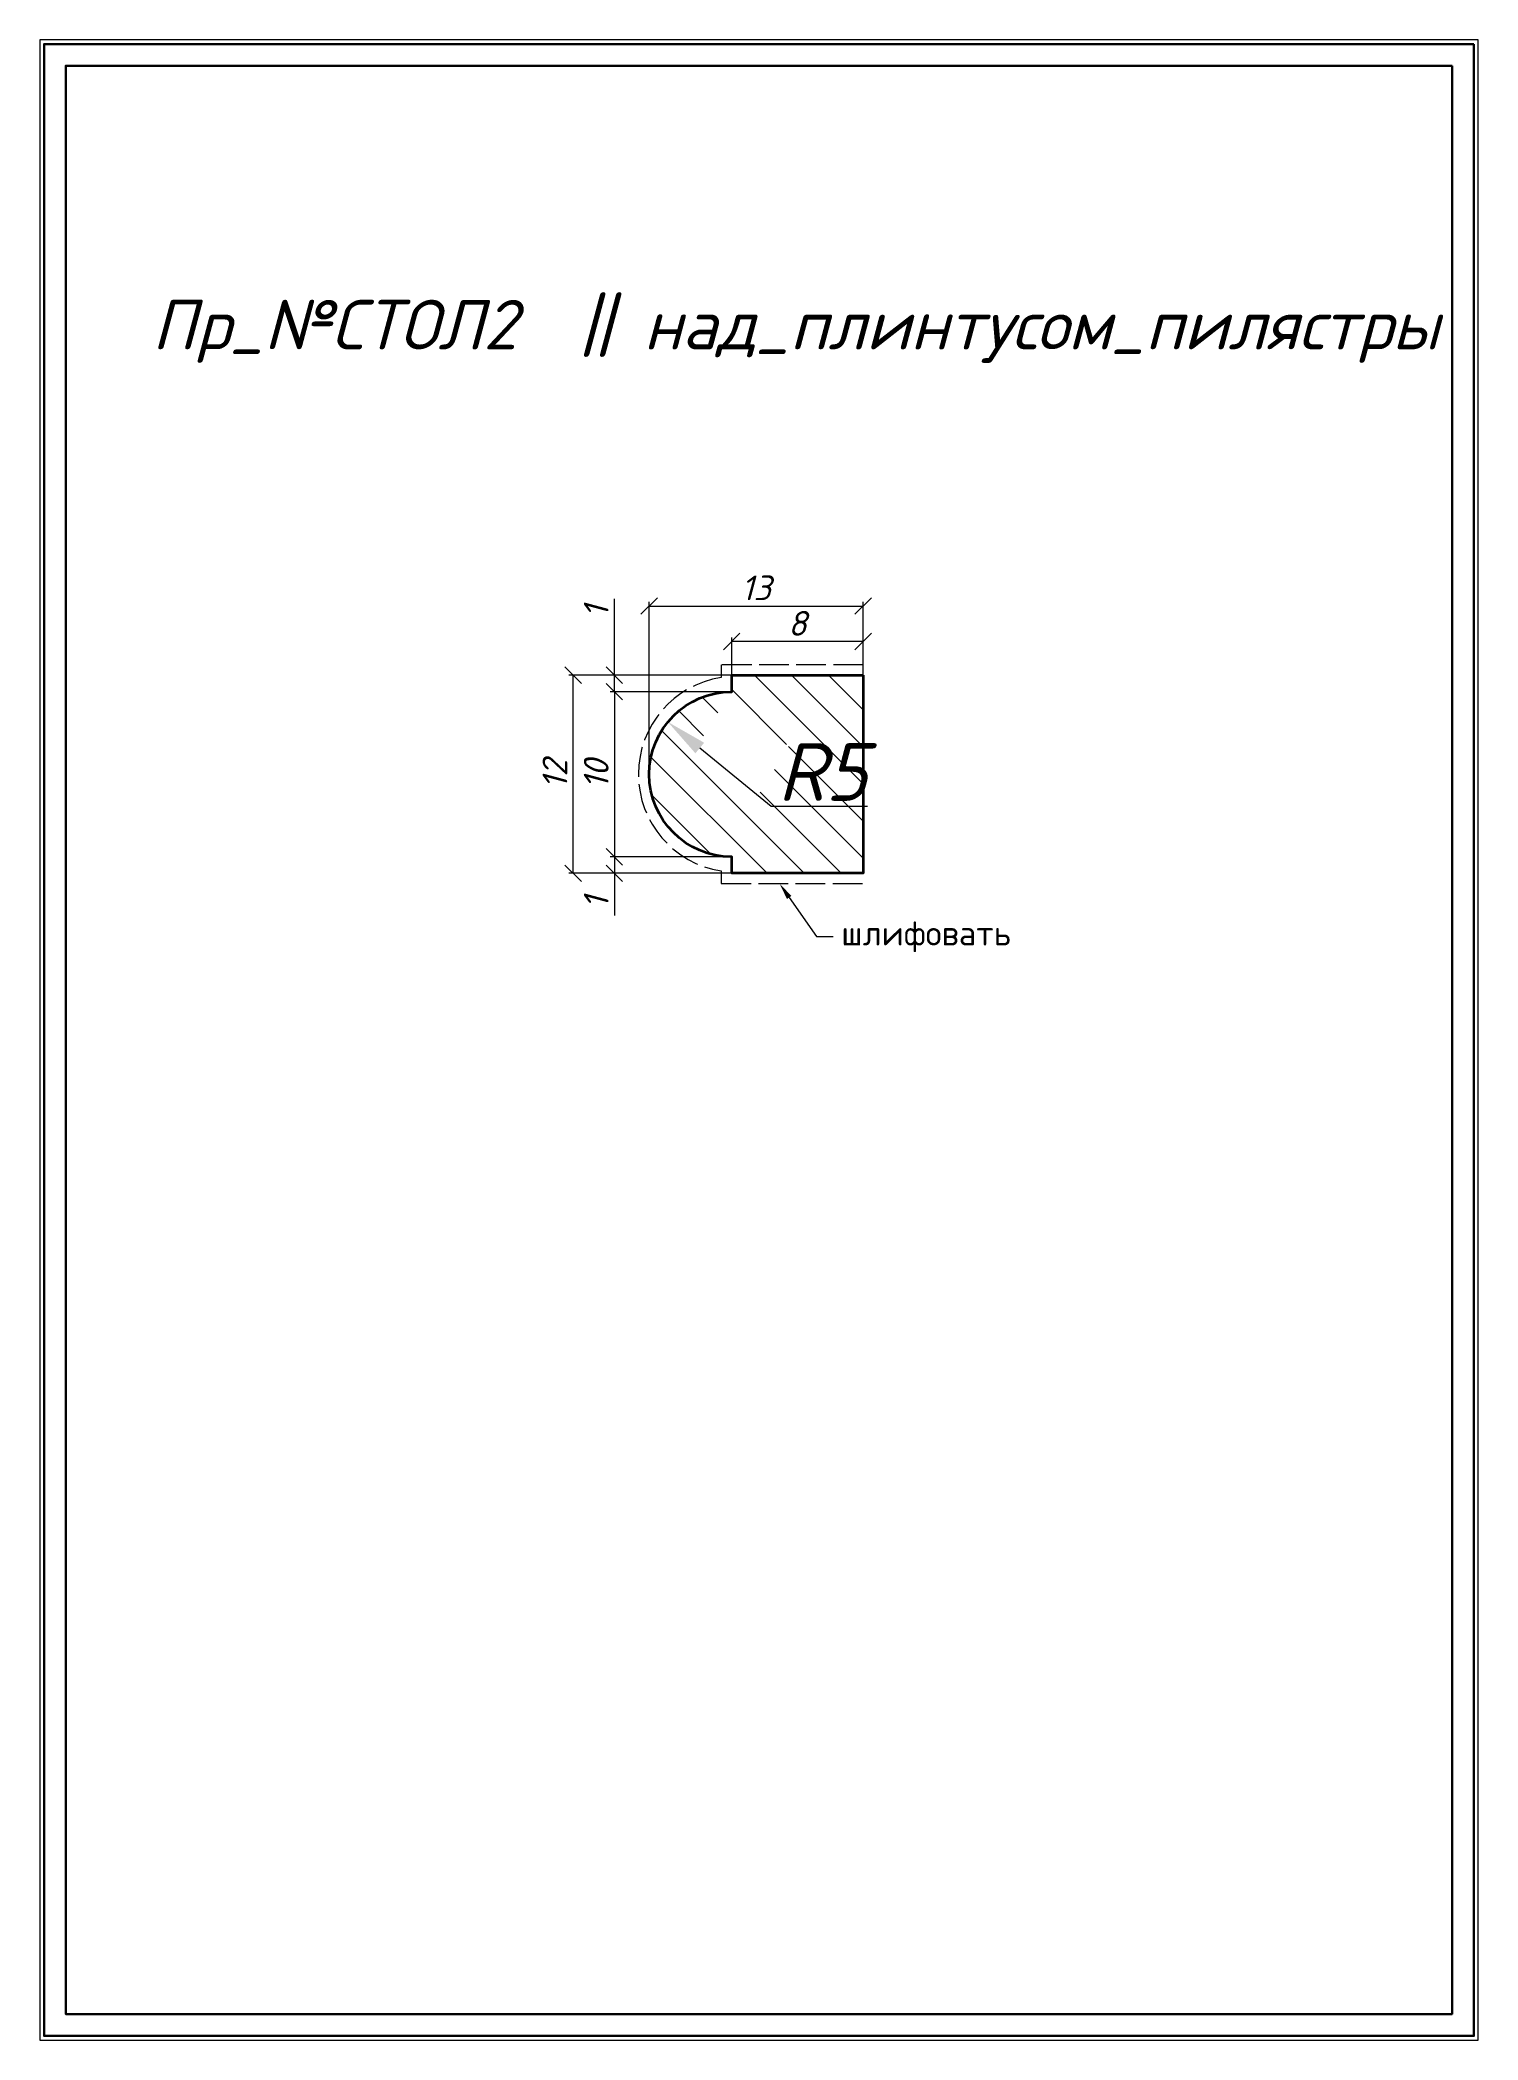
# Model space of a CAD drawing. Header units: millimetres. Extents: x 11464 to 11552, y -256 to -135.
import ezdxf
from ezdxf import colors
from ezdxf.entities.mleader import LeaderData, LeaderLine
from ezdxf.math import Vec2, Vec3

# ---------------------------------------------------------------- set-up
doc = ezdxf.new("R2010")
doc.units = ezdxf.units.MM
doc.linetypes.add('ACAD_ISO02W100', pattern=[15, 12, -3])
doc.layers.get('0').update_dxf_attribs({"lineweight": 13})
for name, color, linetype, lineweight in [('профили', 1, 'Continuous', 35), ('служебный слой ЛИНИИ ПУНКТИРНЫЕ', 7, 'ACAD_ISO02W100', 13), ('служебный слой НАДПИСИ', 7, 'Continuous', 13), ('служебный слой РАЗМЕРЫ', 7, 'Continuous', 9), ('служебный слой ШТАМП', 7, 'Continuous', 30), ('служебный слой ШТРИХОВКА', 7, 'Continuous', 5)]:
    doc.layers.add(name, color=color, linetype=linetype, lineweight=lineweight)
doc.styles.add('ЕСКД', font='isocpeur.ttf', dxfattribs={"oblique": 15})
doc.styles.add('ЕСКД штамп_текст', font='isocpeur.ttf')
doc.dimstyles.new('ЕСКД', dxfattribs={"dimtxt": 3.5, "dimasz": 2.5, "dimexe": 0.25, "dimexo": 0, "dimgap": 0.35, "dimtad": 1, "dimdec": 1, "dimzin": 9, "dimtxsty": 'ЕСКД', "dimblk": 'OBLIQUE', "dimcen": 0, "dimclrd": 256, "dimclre": 256, "dimclrt": 256, "dimadec": 1, "dimazin": 0, "dimtfac": 1, "dimtdec": 1, "dimtmove": 0, "dimatfit": 3, "dimldrblk": 'DOTSMALL', "dimfxl": 1, "dimlwd": -1, "dimlwe": -1, "dimarcsym": 0})
doc.dimstyles.new('ЕСКД$4', dxfattribs={"dimtxt": 3.5, "dimasz": 2.5, "dimexe": 0.25, "dimexo": 0, "dimgap": 0.35, "dimtad": 1, "dimtoh": 1, "dimdec": 1, "dimzin": 9, "dimtxsty": 'ЕСКД', "dimblk1": 'OBLIQUE', "dimsah": 1, "dimcen": 0, "dimse1": 1, "dimclrd": 256, "dimclre": 256, "dimclrt": 256, "dimadec": 1, "dimazin": 0, "dimtfac": 1, "dimtdec": 1, "dimtofl": 0, "dimtmove": 0, "dimatfit": 3, "dimldrblk": 'DOTSMALL', "dimfxl": 1, "dimlwd": -1, "dimlwe": -1, "dimarcsym": 2})

# ---------------------------------------------------------------- blocks, each defined once
blk = doc.blocks.new('*D9')
at = {"layer": 'Defpoints', "color": 0, "transparency": 16777216}
for p in [(11502.46, -176.55), (11506.33, -179.72)]:
    blk.add_point(p, dxfattribs=at)
at = {"layer": 'служебный слой РАЗМЕРЫ', "transparency": 16777216}
for p, q in [((11508.72, -181.68), (11504.4, -178.13)), ((11514.56, -181.68), (11508.72, -181.68))]:
    blk.add_line(p, q, dxfattribs=at)
blk.add_solid([(11504.66, -177.81), (11504.13, -178.45), (11502.46, -176.55)], dxfattribs=at)
at = {"layer": 'служебный слой РАЗМЕРЫ', "transparency": 16777216, "insert": (11511.82, -179.58), "char_height": 3.5, "attachment_point": 5, "style": 'ЕСКД'}
blk.add_mtext('R5', dxfattribs=at)
blk = doc.blocks.new('_DotSmall')
at = {"color": 0, "linetype": 'ByBlock', "lineweight": -3, "const_width": 0.5}
blk.add_lwpolyline([(-0.0625, 0, 1), (0.0625, 0, 1)], format="xyb", close=True, dxfattribs=at)
blk = doc.blocks.new('_OBLIQUE')
at = {"color": 0, "linetype": 'ByBlock'}
blk.add_line((-0.5, -0.5), (0.5, 0.5), dxfattribs=at)
blk = doc.blocks.new('*D7')
at = {"layer": 'Defpoints', "color": 0, "transparency": 16777216}
for p in [(11506.33, -171.68), (11506.33, -173.72), (11514.29, -173.72)]:
    blk.add_point(p, dxfattribs=at)
at = {"layer": 'служебный слой РАЗМЕРЫ', "transparency": 16777216}
for p, q in [((11506.33, -173.72), (11506.33, -171.43)), ((11514.29, -171.68), (11506.33, -171.68)), ((11514.29, -173.72), (11514.29, -171.43))]:
    blk.add_line(p, q, dxfattribs=at)
at = {"layer": 'служебный слой РАЗМЕРЫ', "transparency": 16777216, "rotation": 180}
blk.add_blockref('_OBLIQUE', (11506.33, -171.68), dxfattribs=at)
at = {"layer": 'служебный слой РАЗМЕРЫ', "transparency": 16777216}
blk.add_blockref('_OBLIQUE', (11514.29, -171.68), dxfattribs=at)
at = {"layer": 'служебный слой РАЗМЕРЫ', "transparency": 16777216, "insert": (11510.31, -170.58), "char_height": 1.5, "attachment_point": 5, "style": 'ЕСКД'}
blk.add_mtext('8', dxfattribs=at)
blk = doc.blocks.new('*D5')
at = {"layer": 'Defpoints', "color": 0, "transparency": 16777216}
for p in [(11506.33, -184.72), (11499.22, -185.72), (11506.33, -185.72)]:
    blk.add_point(p, dxfattribs=at)
at = {"layer": 'служебный слой РАЗМЕРЫ', "transparency": 16777216}
for p, q in [((11506.33, -184.72), (11498.97, -184.72)), ((11499.22, -184.72), (11499.22, -185.72)), ((11506.33, -185.72), (11498.97, -185.72)), ((11499.22, -185.72), (11499.22, -188.27))]:
    blk.add_line(p, q, dxfattribs=at)
for p, rotation in [((11499.22, -184.72), 90), ((11499.22, -185.72), 270)]:
    blk.add_blockref('_OBLIQUE', p, dxfattribs=dict(at, rotation=rotation))
at = {"layer": 'служебный слой РАЗМЕРЫ', "transparency": 16777216, "insert": (11498.12, -187.49), "char_height": 1.5, "attachment_point": 5, "rotation": 90, "style": 'ЕСКД'}
blk.add_mtext('1', dxfattribs=at)
blk = doc.blocks.new('*D4')
at = {"layer": 'Defpoints', "color": 0, "transparency": 16777216}
for p in [(11506.33, -174.72), (11499.22, -184.72), (11506.33, -184.72)]:
    blk.add_point(p, dxfattribs=at)
at = {"layer": 'служебный слой РАЗМЕРЫ', "transparency": 16777216}
for p, q in [((11506.33, -174.72), (11498.97, -174.72)), ((11499.22, -174.72), (11499.22, -184.72)), ((11506.33, -184.72), (11498.97, -184.72))]:
    blk.add_line(p, q, dxfattribs=at)
for p, rotation in [((11499.22, -174.72), 90), ((11499.22, -184.72), 270)]:
    blk.add_blockref('_OBLIQUE', p, dxfattribs=dict(at, rotation=rotation))
at = {"layer": 'служебный слой РАЗМЕРЫ', "transparency": 16777216, "insert": (11498.12, -179.72), "char_height": 1.5, "attachment_point": 5, "rotation": 90, "style": 'ЕСКД'}
blk.add_mtext('10', dxfattribs=at)
blk = doc.blocks.new('*D3')
at = {"layer": 'Defpoints', "color": 0, "transparency": 16777216}
for p in [(11506.33, -173.72), (11499.22, -174.72), (11506.33, -174.72)]:
    blk.add_point(p, dxfattribs=at)
at = {"layer": 'служебный слой РАЗМЕРЫ', "transparency": 16777216}
for p, q in [((11499.22, -173.72), (11499.22, -169.1)), ((11506.33, -173.72), (11498.97, -173.72)), ((11499.22, -174.72), (11499.22, -173.72)), ((11506.33, -174.72), (11498.97, -174.72))]:
    blk.add_line(p, q, dxfattribs=at)
for p, rotation in [((11499.22, -173.72), 90), ((11499.22, -174.72), 270)]:
    blk.add_blockref('_OBLIQUE', p, dxfattribs=dict(at, rotation=rotation))
at = {"layer": 'служебный слой РАЗМЕРЫ', "transparency": 16777216, "insert": (11498.12, -169.87), "char_height": 1.5, "attachment_point": 5, "rotation": 90, "style": 'ЕСКД'}
blk.add_mtext('1', dxfattribs=at)

msp = doc.modelspace()

# ---------------------------------------------------------------- hatches: boundary and pattern name
at = {"layer": 'служебный слой ШТРИХОВКА'}
h = msp.add_hatch(dxfattribs=at)
h.set_pattern_fill('ANSI31', color=256, scale=0.5, angle=90, style=0)
h.set_pattern_definition([(135, (9085.3393, -131.1282), (-1.122532, -1.122532), [])])
edge = h.paths.add_edge_path()
edge.add_line((11506.33, -184.72), (11506.33, -185.72))
edge.add_line((11506.33, -185.72), (11514.29, -185.72))
edge.add_line((11514.29, -185.72), (11514.29, -173.72))
edge.add_line((11514.29, -173.72), (11506.33, -173.72))
edge.add_line((11506.33, -173.72), (11506.33, -174.72))
edge.add_arc((11506.32, -179.72), 5, 89.8532, 270.1468)
h.paths.add_polyline_path([(11503.89, -178.58), (11507.9, -181.07), (11509.8, -178.01), (11505.78, -175.52)], flags=16)

# ---------------------------------------------------------------- linework, layer by layer
at = {"layer": 'профили'}
msp.add_lwpolyline([(11514.29, -173.72), (11514.29, -185.72), (11506.33, -185.72), (11506.33, -184.72, -1), (11506.33, -174.72), (11506.33, -173.72), (11514.29, -173.72)], format="xyb", close=True, dxfattribs=at)
at = {"layer": 'служебный слой ЛИНИИ ПУНКТИРНЫЕ', "ltscale": 0.15}
msp.add_lwpolyline([(11514.29, -173.09), (11505.7, -173.09), (11505.7, -173.86, 0.857893), (11505.7, -185.57), (11505.7, -186.34), (11514.29, -186.34)], format="xyb", dxfattribs=at)
at = {"layer": 'служебный слой ШТАМП', "color": 6, "lineweight": 5, "ltscale": 100}
msp.add_lwpolyline([(11551.55, -135.25), (11464.42, -135.25), (11464.42, -256.38), (11551.55, -256.38)], close=True, dxfattribs=at)
at = {"layer": 'служебный слой ШТАМП', "ltscale": 100}
for points in [[(11551.3, -135.5), (11464.67, -135.5), (11464.67, -256.13), (11551.3, -256.13)], [(11549.98, -136.81), (11465.98, -136.81), (11465.98, -254.81), (11549.98, -254.81)]]:
    msp.add_lwpolyline(points, close=True, dxfattribs=at)

# ---------------------------------------------------------------- texts
at = {"layer": 'служебный слой НАДПИСИ', "style": 'ЕСКД', "oblique": 15}
msp.add_text('Пр_№СТОЛ2  || над_плинтусом_пилястры', height=3, dxfattribs=at).set_placement((11471.2, -153.99))

# ---------------------------------------------------------------- dimensions: what is measured, and where the dimension line sits
at = {"layer": 'служебный слой РАЗМЕРЫ'}
msp.add_linear_dim(base=(11514.29, -169.53), p1=(11501.33, -179.72), p2=(11514.29, -173.72), dimstyle='ЕСКД', override={"dimtxt": 1.5, "dimasz": 1}, dxfattribs=at).render()
dim = msp.add_linear_dim(base=(11499.22, -174.72), p1=(11506.33, -173.72), p2=(11506.33, -174.72), angle=90, dimstyle='ЕСКД', override={"dimtxt": 1.5, "dimasz": 1}, dxfattribs=at)
dim.commit()
dim.dimension.update_dxf_attribs({"geometry": '*D3', "text_midpoint": (11499.22, -169.87), "dimtype": 128})
dim = msp.add_linear_dim(base=(11506.33, -171.68), p1=(11514.29, -173.72), p2=(11506.33, -173.72), dimstyle='ЕСКД', override={"dimtxt": 1.5, "dimasz": 1}, dxfattribs=at)
dim.commit()
dim.dimension.update_dxf_attribs({"geometry": '*D7', "text_midpoint": (11510.31, -170.58)})
msp.add_linear_dim(base=(11496.72, -173.72), p1=(11506.33, -185.72), p2=(11506.33, -173.72), angle=90, dimstyle='ЕСКД', override={"dimtxt": 1.5, "dimasz": 1}, dxfattribs=at).render()
for base, p1, p2, picture, middle in [((11499.22, -184.72), (11506.33, -174.72), (11506.33, -184.72), '*D4', (11498.12, -179.72)), ((11499.22, -185.72), (11506.33, -184.72), (11506.33, -185.72), '*D5', (11498.12, -187.49))]:
    dim = msp.add_linear_dim(base=base, p1=p1, p2=p2, angle=90, dimstyle='ЕСКД', override={"dimtxt": 1.5, "dimasz": 1}, dxfattribs=at)
    dim.commit()
    dim.dimension.update_dxf_attribs({"geometry": picture, "text_midpoint": middle})
dim = msp.add_radius_dim(center=(11506.33, -179.72), mpoint=(11502.46, -176.55), dimstyle='ЕСКД$4', dxfattribs=at)
dim.commit()
dim.dimension.update_dxf_attribs({"geometry": '*D9', "text_midpoint": (11511.82, -181.68), "dimtype": 132})

# ---------------------------------------------------------------- leaders
ml = msp.add_multileader_mtext('Standard', dxfattribs=at)
ml.set_content('\\A1;{\\fISOCPEUR|b1|i0|c204|p34;шлифовать}', color=256, style='ЕСКД штамп_текст')
ml.set_leader_properties(color=256, linetype='ByLayer', lineweight=-1)
ml.build(insert=Vec2(0, 0))
ml.multileader.update_dxf_attribs({"dogleg_length": 1, "arrow_head_size": 1})
ctx = ml.context
ctx.base_point, ctx.char_height, ctx.arrow_head_size, ctx.landing_gap_size, ctx.plane_origin = Vec3(11512.47, -189.55), 1.5, 1, 0.5, Vec3(11537.39, -162.4)
notes = []
notes.append((ctx, [(1, (1, 1, 0), (11511.47, -189.55), (1, 0), 1, [(0, [(11509.24, -186.36)], 0, [])])]))
ctx.mtext.insert, ctx.mtext.flow_direction = Vec3(11512.97, -188.59), 5
for ctx, leaders in notes:
    for number, flags, end, landing, length, lines in leaders:
        leader = LeaderData()
        leader.index, (leader.has_last_leader_line, leader.has_dogleg_vector, leader.attachment_direction) = number, flags
        leader.last_leader_point, leader.dogleg_vector, leader.dogleg_length = Vec3(end), Vec3(landing), length
        for number, points, colour, breaks in lines:
            line = LeaderLine()
            line.index, line.vertices, line.color, line.breaks = number, Vec3.list(points), colors.encode_raw_color(colour), breaks
            leader.lines.append(line)
        ctx.leaders.append(leader)

doc.saveas('drawing.dxf')
